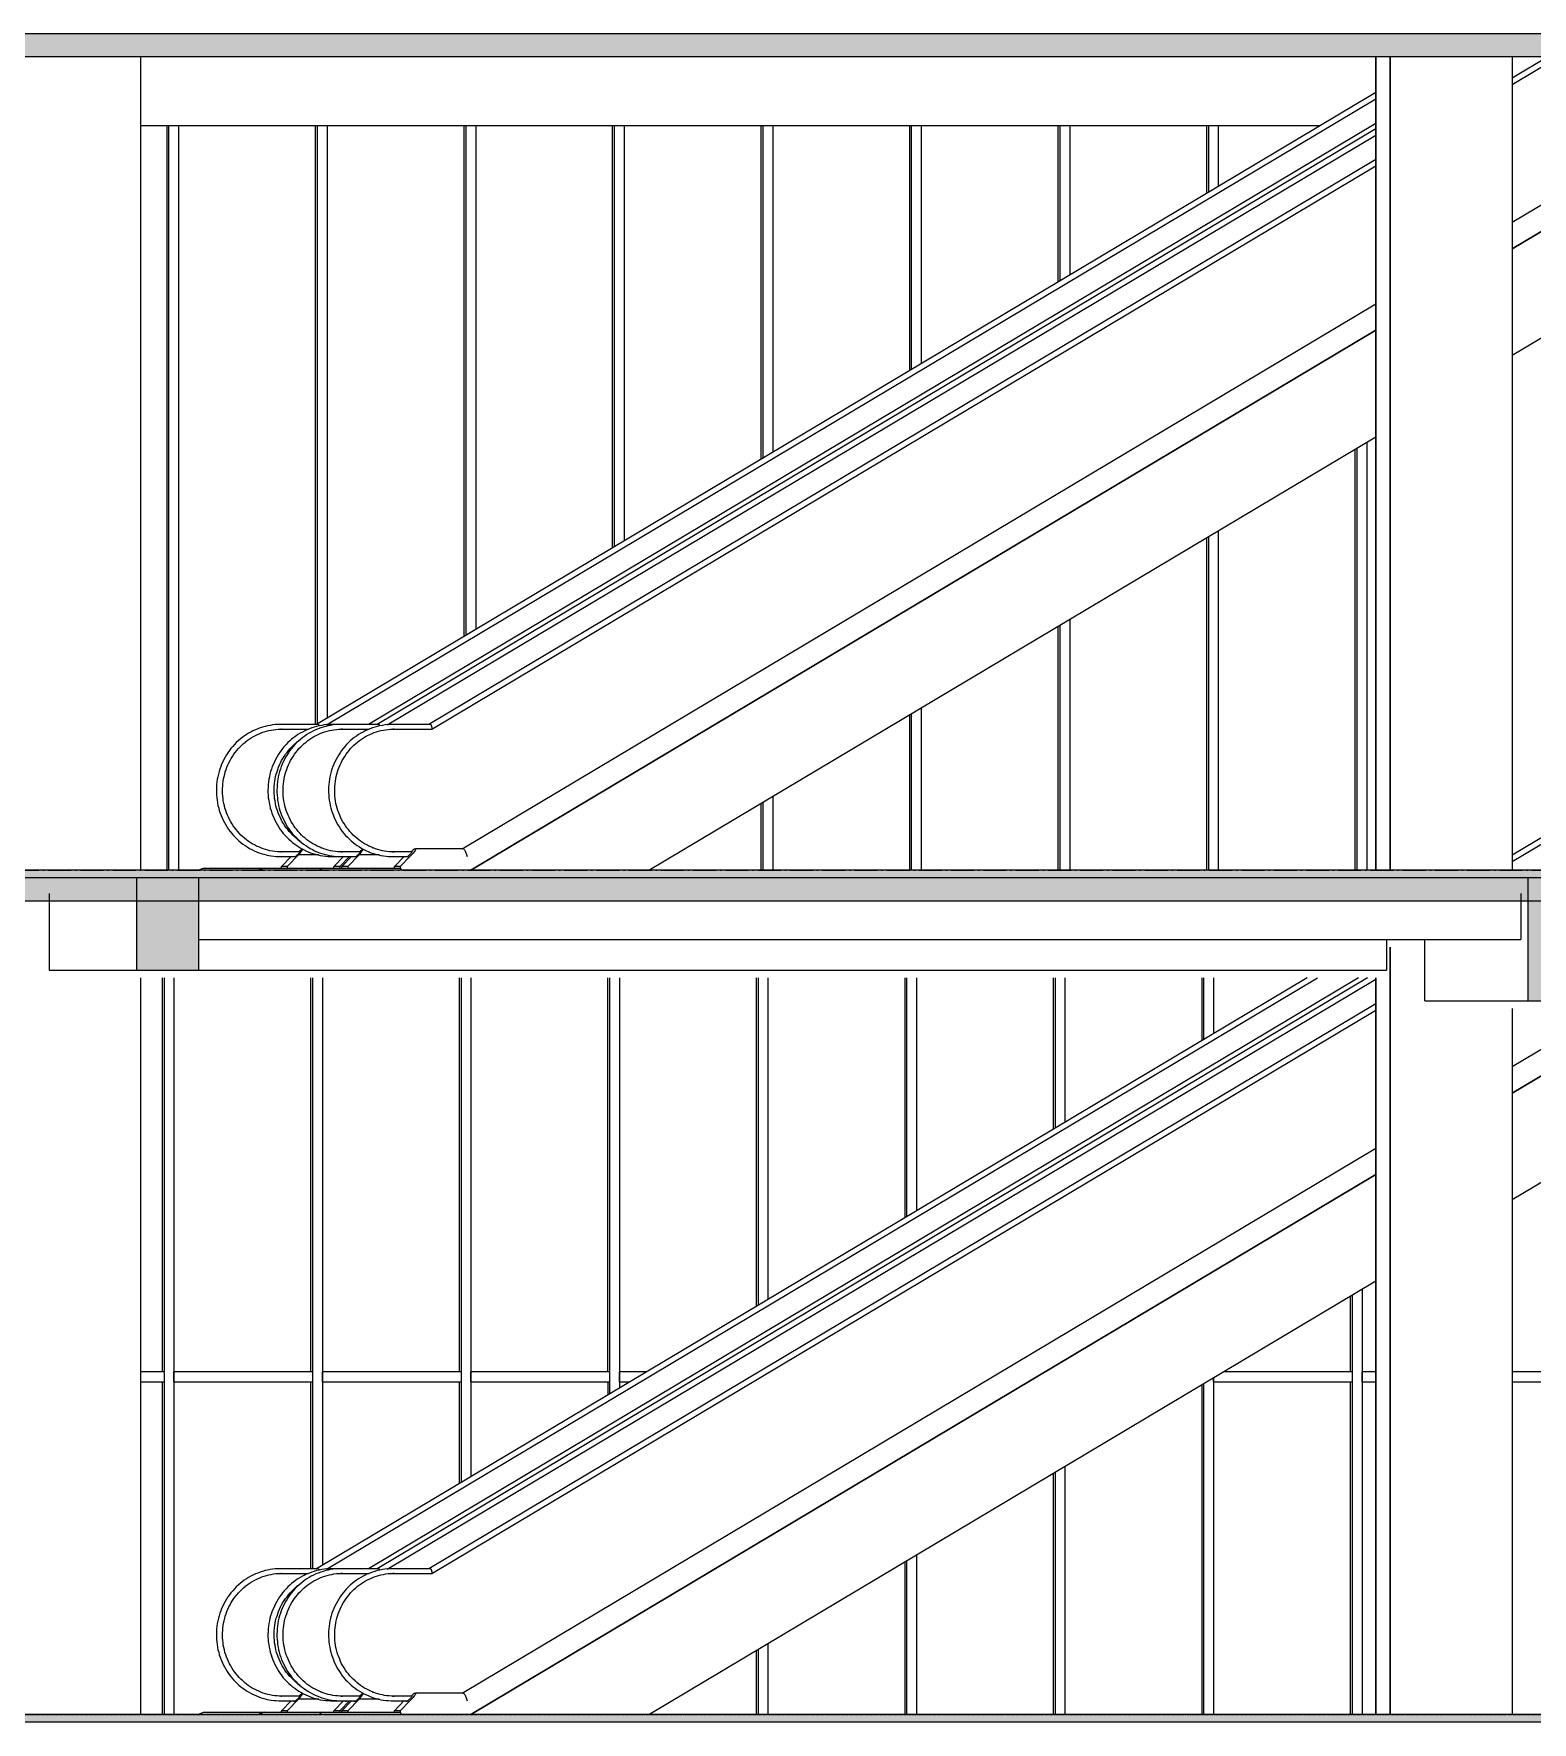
# Model space of a CAD drawing. Header units: millimetres. Extents: x -15601 to 112004, y -15912 to 94410.
# Drawn here: x 49226 to 58988, y -50 to 10950 of the extents above; entities that cross this region are included whole.
import ezdxf

# ---------------------------------------------------------------- set-up
doc = ezdxf.new("R2010")
doc.units = ezdxf.units.MM
doc.linetypes.add('Centre', pattern=[31.75, 6.35, -4.7625, 15.875, -4.7625])
doc.linetypes.add('Grid Line', pattern=[4.2, 3, -0.6, 0, -0.6])
for name, color, linetype, lineweight in [('A-GLAZ-CWMG', 55, 'Continuous', 5), ('NET CAT', 3, 'Continuous', 5), ('NET CATConcrete', 3, 'Continuous', 5), ('NET-CAT', 3, 'Continuous', 15), ('NET-THAY', 2, 'Continuous', 9), ('Q-SPCQ', 91, 'Continuous', 5), ('TRUC', 225, 'Continuous', 5)]:
    doc.layers.add(name, color=color, linetype=linetype, lineweight=lineweight)

# ---------------------------------------------------------------- blocks, each defined once
blk = doc.blocks.new('ALC1807-ASCENT PLAZA-KET CAU 2_rvt-1-B-B')
at = {"layer": 'NET CAT'}
for points in [[(50299, 4850), (50299, 5450), (49896, 5450), (49896, 4850)], [(59363, 4650), (59363, 5450), (58960, 5450), (58960, 4650), (59181, 4650)]]:
    blk.add_hatch(color=7, dxfattribs=at).paths.add_polyline_path(points, flags=0)
at = {"layer": 'NET CAT', "color": 4}
for p, q in [((49921, 10800), (49921, 5500)), ((57968, 10800), (57968, 5500)), ((58063, 10800), (58063, 5500)), ((58857, 10800), (58857, 5500)), ((49326, 5350), (49326, 4850)), ((58913, 5350), (58913, 5050)), ((50299, 5050), (58913, 5050)), ((58038, 5050), (58038, 4850)), ((58063, 5000), (58063, 0)), ((58289, 4650), (58289, 5050)), ((49326, 4850), (49896, 4850)), ((50299, 4850), (58038, 4850)), ((49921, 4800), (49921, 0)), ((57968, 4800), (57968, 0)), ((58289, 4650), (58960, 4650)), ((58857, 4600), (58857, 0))]:
    blk.add_line(p, q, dxfattribs=at)
at = {"layer": 'NET CAT', "color": 130, "lineweight": 13}
for p, q in [((50299, 5450), (49896, 5450)), ((49896, 5450), (49896, 4850)), ((50299, 5450), (50299, 4850)), ((59363, 5450), (58960, 5450)), ((58960, 5450), (58960, 4650)), ((49896, 4850), (50299, 4850)), ((58960, 4650), (59363, 4650))]:
    blk.add_line(p, q, dxfattribs=at)
blk = doc.blocks.new('Rectangular Mullion - Rectangular Mullion-V16-B-B')
at = {"layer": 'A-GLAZ-CWMG'}
for p, q in [((50075, 2233), (49921, 2233)), ((50075, 2233), (50075, 2167)), ((49921, 2167), (50075, 2167))]:
    blk.add_line(p, q, dxfattribs=at)
blk = doc.blocks.new('Rectangular Mullion - Rectangular Mullion-V17-B-B')
at = {"layer": 'A-GLAZ-CWMG'}
for p, q in [((50139, 2167), (50139, 2233)), ((51042, 2233), (50139, 2233)), ((51042, 2233), (51042, 2167)), ((50139, 2167), (51042, 2167))]:
    blk.add_line(p, q, dxfattribs=at)
blk = doc.blocks.new('Rectangular Mullion - Rectangular Mullion-V18-B-B')
at = {"layer": 'A-GLAZ-CWMG'}
for p, q in [((53042, 2167), (53042, 2233)), ((53220, 2233), (53042, 2233)), ((53042, 2167), (53108, 2167))]:
    blk.add_line(p, q, dxfattribs=at)
blk = doc.blocks.new('Rectangular Mullion - Rectangular Mullion-V19-B-B')
at = {"layer": 'A-GLAZ-CWMG'}
for p, q in [((57815, 2233), (56977, 2233)), ((57815, 2233), (57815, 2167)), ((56912, 2167), (56912, 2195)), ((56912, 2167), (57815, 2167))]:
    blk.add_line(p, q, dxfattribs=at)
blk = doc.blocks.new('Rectangular Mullion - Rectangular Mullion-V20-B-B')
at = {"layer": 'A-GLAZ-CWMG'}
for p, q in [((57879, 2167), (57879, 2233)), ((57968, 2233), (57879, 2233)), ((57879, 2167), (57968, 2167))]:
    blk.add_line(p, q, dxfattribs=at)
blk = doc.blocks.new('Rectangular Mullion - Rectangular Mullion-V21-B-B')
at = {"layer": 'A-GLAZ-CWMG'}
for p, q in [((59750, 2233), (58857, 2233)), ((59750, 2233), (59750, 2167)), ((58857, 2167), (59750, 2167))]:
    blk.add_line(p, q, dxfattribs=at)
blk = doc.blocks.new('Rectangular Mullion - Rectangular Mullion-1978183-B-B')
at = {"layer": 'A-GLAZ-CWMG'}
for p, q in [((48140, 2200), (48140, 0)), ((48204, 2200), (48204, 0)), ((48127, 2167), (48127, 0))]:
    blk.add_line(p, q, dxfattribs=at)
blk = doc.blocks.new('Rectangular Mullion - Rectangular Mullion-V22-B-B')
at = {"layer": 'A-GLAZ-CWMG'}
for p, q in [((51042, 2200), (51042, 949)), ((51107, 2200), (51107, 972)), ((51030, 2167), (51030, 949))]:
    blk.add_line(p, q, dxfattribs=at)
blk = doc.blocks.new('Rectangular Mullion - Rectangular Mullion-V23-B-B')
at = {"layer": 'A-GLAZ-CWMG'}
for p, q in [((52010, 2200), (52010, 1511)), ((52074, 2200), (52074, 1550)), ((51997, 2167), (51997, 1504))]:
    blk.add_line(p, q, dxfattribs=at)
blk = doc.blocks.new('Rectangular Mullion - Rectangular Mullion-V24-B-B')
at = {"layer": 'A-GLAZ-CWMG'}
for p, q in [((52977, 2200), (52977, 2089)), ((53042, 2200), (53042, 2127)), ((52965, 2167), (52965, 2081))]:
    blk.add_line(p, q, dxfattribs=at)
blk = doc.blocks.new('Rectangular Mullion - Rectangular Mullion-V25-B-B')
at = {"layer": 'A-GLAZ-CWMG'}
for p, q in [((54009, 462), (54009, 0)), ((53932, 416), (53932, 0)), ((53945, 424), (53945, 0))]:
    blk.add_line(p, q, dxfattribs=at)
blk = doc.blocks.new('Rectangular Mullion - Rectangular Mullion-V26-B-B')
at = {"layer": 'A-GLAZ-CWMG'}
for p, q in [((54900, 994), (54900, 0)), ((54912, 1001), (54912, 0)), ((54977, 1040), (54977, 0))]:
    blk.add_line(p, q, dxfattribs=at)
blk = doc.blocks.new('Rectangular Mullion - Rectangular Mullion-V27-B-B')
at = {"layer": 'A-GLAZ-CWMG'}
for p, q in [((55867, 1571), (55867, 0)), ((55880, 1579), (55880, 0)), ((55944, 1617), (55944, 0))]:
    blk.add_line(p, q, dxfattribs=at)
blk = doc.blocks.new('Rectangular Mullion - Rectangular Mullion-V28-B-B')
at = {"layer": 'A-GLAZ-CWMG'}
for p, q in [((56835, 2149), (56835, 0)), ((56847, 2156), (56847, 0)), ((56912, 2195), (56912, 0))]:
    blk.add_line(p, q, dxfattribs=at)
blk = doc.blocks.new('Rectangular Mullion - Rectangular Mullion-1978240-B-B')
at = {"layer": 'A-GLAZ-CWMG'}
for p, q in [((48127, 4800), (48127, 2233)), ((48140, 4800), (48140, 2200)), ((48204, 4800), (48204, 2200))]:
    blk.add_line(p, q, dxfattribs=at)
blk = doc.blocks.new('Rectangular Mullion - Rectangular Mullion-V29-B-B')
at = {"layer": 'A-GLAZ-CWMG'}
for p, q in [((53932, 4800), (53932, 2658)), ((53945, 4800), (53945, 2666)), ((54009, 4800), (54009, 2704))]:
    blk.add_line(p, q, dxfattribs=at)
blk = doc.blocks.new('Rectangular Mullion - Rectangular Mullion-V30-B-B')
at = {"layer": 'A-GLAZ-CWMG'}
for p, q in [((54900, 4800), (54900, 3236)), ((54912, 4800), (54912, 3243)), ((54977, 4800), (54977, 3282))]:
    blk.add_line(p, q, dxfattribs=at)
blk = doc.blocks.new('Rectangular Mullion - Rectangular Mullion-V31-B-B')
at = {"layer": 'A-GLAZ-CWMG'}
for p, q in [((55867, 4800), (55867, 3813)), ((55880, 4800), (55880, 3821)), ((55944, 4800), (55944, 3859))]:
    blk.add_line(p, q, dxfattribs=at)
blk = doc.blocks.new('Rectangular Mullion - Rectangular Mullion-V32-B-B')
at = {"layer": 'A-GLAZ-CWMG'}
for p, q in [((56835, 4800), (56835, 4390)), ((56847, 4800), (56847, 4398)), ((56912, 4800), (56912, 4437))]:
    blk.add_line(p, q, dxfattribs=at)
blk = doc.blocks.new('Rectangular Mullion - Rectangular Mullion-V33-B-B')
at = {"layer": 'A-GLAZ-CWMG'}
for p, q in [((57879, 2772), (57879, 2200)), ((57802, 2726), (57802, 2233)), ((57815, 2733), (57815, 2200))]:
    blk.add_line(p, q, dxfattribs=at)
blk = doc.blocks.new('Rectangular Mullion - Rectangular Mullion-V100-B-B')
at = {"layer": 'A-GLAZ-CWMG'}
for p, q in [((48158, 10350), (48158, 5500)), ((48170, 10350), (48170, 5500)), ((48235, 10350), (48235, 5500))]:
    blk.add_line(p, q, dxfattribs=at)
blk = doc.blocks.new('Rectangular Mullion - Rectangular Mullion-V101-B-B')
at = {"layer": 'A-GLAZ-CWMG'}
for p, q in [((51060, 10350), (51060, 6450)), ((51073, 10350), (51073, 6452)), ((51137, 10350), (51137, 6490))]:
    blk.add_line(p, q, dxfattribs=at)
blk = doc.blocks.new('Rectangular Mullion - Rectangular Mullion-V102-B-B')
at = {"layer": 'A-GLAZ-CWMG'}
for p, q in [((52028, 10350), (52028, 7022)), ((52040, 10350), (52040, 7029)), ((52105, 10350), (52105, 7068))]:
    blk.add_line(p, q, dxfattribs=at)
blk = doc.blocks.new('Rectangular Mullion - Rectangular Mullion-V103-B-B')
at = {"layer": 'A-GLAZ-CWMG'}
for p, q in [((52995, 10350), (52995, 7599)), ((53008, 10350), (53008, 7607)), ((53072, 10350), (53072, 7645))]:
    blk.add_line(p, q, dxfattribs=at)
blk = doc.blocks.new('Rectangular Mullion - Rectangular Mullion-V104-B-B')
at = {"layer": 'A-GLAZ-CWMG'}
for p, q in [((53963, 10350), (53963, 8177)), ((53975, 10350), (53975, 8184)), ((54040, 10350), (54040, 8223)), ((53975, 5942), (53975, 5500)), ((54040, 5981), (54040, 5500)), ((53963, 5935), (53963, 5500))]:
    blk.add_line(p, q, dxfattribs=at)
blk = doc.blocks.new('Rectangular Mullion - Rectangular Mullion-V105-B-B')
at = {"layer": 'A-GLAZ-CWMG'}
for p, q in [((54930, 10350), (54930, 8754)), ((54943, 10350), (54943, 8762)), ((55007, 10350), (55007, 8800)), ((54930, 6512), (54930, 5500)), ((54943, 6520), (54943, 5500)), ((55007, 6558), (55007, 5500))]:
    blk.add_line(p, q, dxfattribs=at)
blk = doc.blocks.new('Rectangular Mullion - Rectangular Mullion-V106-B-B')
at = {"layer": 'A-GLAZ-CWMG'}
for p, q in [((55898, 10350), (55898, 9331)), ((55910, 10350), (55910, 9339)), ((55975, 10350), (55975, 9377)), ((55898, 7089), (55898, 5500)), ((55910, 7097), (55910, 5500)), ((55975, 7135), (55975, 5500))]:
    blk.add_line(p, q, dxfattribs=at)
blk = doc.blocks.new('Rectangular Mullion - Rectangular Mullion-V107-B-B')
at = {"layer": 'A-GLAZ-CWMG'}
for p, q in [((56865, 10350), (56865, 9909)), ((56878, 10350), (56878, 9916)), ((56942, 10350), (56942, 9955)), ((56942, 7713), (56942, 5500)), ((56865, 7667), (56865, 5500)), ((56878, 7674), (56878, 5500))]:
    blk.add_line(p, q, dxfattribs=at)
blk = doc.blocks.new('Rectangular Mullion - Rectangular Mullion-V108-B-B')
at = {"layer": 'A-GLAZ-CWMG'}
for p, q in [((57846, 8252), (57846, 5500)), ((57910, 8290), (57910, 5500)), ((57833, 8244), (57833, 5500))]:
    blk.add_line(p, q, dxfattribs=at)
blk = doc.blocks.new('Thang may cuon - 1200mm x 6500-1961957-B-B')
at = {"layer": 'Q-SPCQ'}
for p, q in [((60285, 6450), (58857, 5598)), ((58857, 5557), (60304, 6420)), ((57521, 4800), (51069, 950)), ((51134, 947), (57589, 4800)), ((57857, 4800), (51406, 950)), ((50842, 950), (50832, 950)), ((50839, 920), (50835, 920)), ((51080, 950), (50842, 950)), ((50842, 920), (51017, 920)), ((51179, 950), (51169, 950)), ((51227, 950), (51179, 950)), ((50835, 120), (50839, 120)), ((50965, 120), (50842, 120)), ((50978, 139), (50950, 100)), ((50956, 122), (50974, 140)), ((50960, 122), (50956, 122)), ((50295, 0), (50332, 15)), ((50332, 15), (50711, 15)), ((50332, 15), (50711, 15)), ((50690, 0), (50711, 15)), ((50711, 15), (50727, 15)), ((50711, 15), (50727, 15)), ((50832, 90), (50842, 90)), ((50840, 25), (50903, 90)), ((50840, 15), (50840, 25)), ((50878, 25), (50840, 25)), ((50842, 90), (50934, 90)), ((50950, 100), (50878, 25)), ((50878, 25), (50878, 15)), ((50918, 88), (50928, 88)), ((51084, 100), (50950, 100)), ((51169, 90), (51179, 90)), ((51179, 90), (51227, 90)), ((51181, 25), (51244, 90)), ((51181, 15), (51181, 25)), ((51219, 25), (51181, 25)), ((51282, 90), (51219, 25)), ((51219, 25), (51219, 15)), ((51254, 88), (51264, 88))]:
    blk.add_line(p, q, dxfattribs=at)
at = {"layer": 'Q-SPCQ', "flags": 128}
for points in [[(50832, 950), (50815, 950), (50799, 949), (50782, 947), (50766, 944), (50749, 941), (50733, 938), (50717, 933), (50701, 928), (50685, 922), (50670, 916), (50654, 909), (50640, 901), (50625, 893), (50611, 884), (50597, 875), (50583, 865), (50570, 854), (50557, 843), (50545, 832), (50533, 819), (50522, 807), (50511, 794), (50501, 780), (50491, 766), (50481, 752), (50473, 737), (50465, 722), (50457, 707), (50450, 692), (50444, 676), (50438, 660), (50433, 643), (50429, 627), (50425, 610), (50422, 593), (50419, 576), (50417, 559), (50416, 542), (50416, 525), (50416, 507), (50417, 490), (50418, 473), (50420, 456), (50423, 439), (50426, 422), (50431, 406), (50435, 389), (50441, 373), (50447, 357), (50453, 341), (50460, 326), (50468, 311), (50477, 296), (50486, 281), (50495, 267), (50505, 253), (50516, 240), (50527, 227), (50538, 215), (50551, 203), (50563, 192), (50576, 181), (50589, 171), (50603, 161), (50617, 152), (50632, 143), (50646, 135), (50661, 128), (50677, 121), (50692, 115), (50708, 109), (50724, 105), (50740, 101), (50757, 97), (50773, 94), (50790, 92), (50806, 91), (50823, 90), (50832, 90)], [(50842, 120), (50827, 120), (50811, 121), (50796, 123), (50781, 125), (50765, 128), (50750, 131), (50735, 136), (50721, 140), (50706, 146), (50692, 152), (50678, 158), (50664, 165), (50650, 173), (50637, 181), (50624, 190), (50612, 199), (50599, 209), (50588, 219), (50576, 230), (50565, 241), (50555, 253), (50544, 265), (50535, 277), (50526, 290), (50517, 304), (50509, 317), (50501, 331), (50494, 346), (50488, 360), (50482, 375), (50477, 390), (50472, 405), (50468, 421), (50464, 436), (50461, 452), (50459, 468), (50457, 484), (50456, 500), (50456, 516), (50456, 532), (50457, 548), (50458, 564), (50460, 580), (50463, 595), (50466, 611), (50470, 627), (50474, 642), (50479, 657), (50485, 672), (50491, 687), (50498, 701), (50505, 715), (50513, 729), (50521, 742), (50530, 756), (50539, 768), (50549, 781), (50559, 793), (50570, 804), (50581, 815), (50593, 826), (50605, 836), (50617, 845), (50630, 854), (50643, 863), (50657, 871), (50670, 878), (50684, 885), (50698, 891), (50713, 897), (50728, 902), (50742, 906), (50757, 910), (50772, 913), (50788, 916), (50803, 918), (50818, 919), (50834, 920), (50842, 920)], [(51169, 950), (51152, 950), (51135, 949), (51119, 947), (51102, 944), (51086, 941), (51069, 938), (51053, 933), (51037, 928), (51022, 922), (51006, 916), (50991, 909), (50976, 901), (50961, 893), (50947, 884), (50933, 875), (50920, 865), (50906, 854), (50894, 843), (50881, 832), (50870, 819), (50858, 807), (50847, 794), (50837, 780), (50827, 766), (50818, 752), (50809, 737), (50801, 722), (50794, 707), (50787, 692), (50780, 676), (50775, 660), (50769, 643), (50765, 627), (50761, 610), (50758, 593), (50756, 576), (50754, 559), (50753, 542), (50752, 525), (50752, 507), (50753, 490), (50754, 473), (50757, 456), (50759, 439), (50763, 422), (50767, 406), (50772, 389), (50777, 373), (50783, 357), (50790, 341), (50797, 326), (50805, 311), (50813, 296), (50822, 281), (50832, 267), (50842, 253), (50852, 240), (50863, 227), (50875, 215), (50887, 203), (50900, 192), (50912, 181), (50926, 171), (50940, 161), (50954, 152), (50968, 143), (50983, 135), (50998, 128), (51013, 121), (51029, 115), (51045, 109), (51061, 105), (51077, 101), (51093, 97), (51110, 94), (51126, 92), (51143, 91), (51160, 90), (51169, 90)], [(50961, 190), (50948, 199), (50936, 209), (50924, 219), (50913, 230), (50902, 241), (50891, 253), (50881, 265), (50871, 277), (50862, 290), (50854, 304), (50845, 317), (50838, 331), (50831, 346), (50824, 360), (50818, 375), (50813, 390), (50808, 405), (50804, 421), (50801, 436), (50798, 452), (50795, 468), (50794, 484), (50793, 500), (50792, 516), (50792, 532), (50793, 548), (50794, 564), (50796, 580), (50799, 595), (50802, 611), (50806, 627), (50811, 642), (50816, 657), (50821, 672), (50827, 687), (50834, 701), (50841, 715), (50849, 729), (50857, 742), (50866, 756), (50876, 768), (50885, 781), (50896, 793), (50907, 804), (50918, 815), (50929, 826), (50941, 836), (50954, 845), (50960, 850)], [(50933, 92), (50936, 94), (50939, 97), (50943, 100), (50946, 103), (50950, 107), (50953, 110), (50955, 113), (50958, 116), (50959, 118), (50960, 120), (50960, 121), (50960, 122)], [(50917, 90), (50917, 89), (50918, 88)], [(50928, 88), (50929, 89), (50931, 90)], [(51254, 90), (51254, 89), (51254, 88)], [(51264, 88), (51265, 89), (51267, 90)]]:
    blk.add_lwpolyline(points, dxfattribs=at)
at = {"layer": 'Q-SPCQ'}
for centre, end_param in [((50839, 520), 0.657575), ((51175, 520), 0.653727)]:
    blk.add_ellipse(centre, major_axis=(0, 400), ratio=0.967472, start_param=0.644257, end_param=end_param, dxfattribs=at)
blk.add_open_spline([(51080, 950), (51080, 950), (51082, 949), (51083, 946), (51084, 944), (51085, 943)], degree=3, knots=[0, 0, 0, 0, 0.1666667, 0.25, 0.3333333, 0.3333333, 0.3333333, 0.3333333], dxfattribs=at)
blk = doc.blocks.new('Thang may cuon - 1200mm x 6500-1962285-B-B')
at = {"layer": 'Q-SPCQ'}
for p, q in [((57915, 4800), (51464, 950)), ((51529, 948), (57968, 4790)), ((60117, 4800), (58857, 4048)), ((58857, 3356), (61278, 4800)), ((58857, 4048), (60117, 4800)), ((58857, 4222), (59826, 4800)), ((57968, 4631), (51800, 950)), ((51819, 920), (57968, 4590)), ((52017, 140), (57968, 3691)), ((57968, 3518), (52073, 0)), ((52073, 0), (57968, 3518)), ((53234, 0), (57968, 2825)), ((51237, 950), (51227, 950)), ((51234, 920), (51230, 920)), ((51237, 920), (51234, 920)), ((51474, 950), (51237, 950)), ((51237, 920), (51411, 920)), ((51573, 950), (51563, 950)), ((51570, 920), (51566, 920)), ((51573, 920), (51570, 920)), ((51811, 950), (51573, 950)), ((51573, 920), (51819, 920)), ((51230, 120), (51234, 120)), ((51234, 120), (51237, 120)), ((51359, 120), (51237, 120)), ((51372, 139), (51345, 100)), ((51351, 121), (51369, 140)), ((51354, 121), (51351, 121)), ((51566, 120), (51570, 120)), ((51570, 120), (51573, 120)), ((51694, 120), (51573, 120)), ((51688, 121), (51705, 140)), ((51691, 121), (51688, 121)), ((51705, 140), (51713, 140)), ((52025, 140), (51713, 140)), ((50727, 15), (50690, 0)), ((50727, 15), (51106, 15)), ((50727, 15), (51106, 15)), ((51106, 15), (51085, 0)), ((51106, 15), (51614, 15)), ((51106, 15), (51614, 15)), ((51227, 90), (51237, 90)), ((51234, 25), (51297, 90)), ((51234, 15), (51234, 25)), ((51272, 25), (51234, 25)), ((51237, 90), (51329, 90)), ((51345, 100), (51272, 25)), ((51272, 25), (51272, 15)), ((51312, 88), (51322, 88)), ((51477, 100), (51345, 100)), ((51563, 90), (51573, 90)), ((51573, 90), (51665, 90)), ((51576, 25), (51640, 91)), ((51576, 15), (51576, 25)), ((51614, 25), (51576, 25)), ((51677, 90), (51614, 25)), ((51614, 25), (51614, 15)), ((51614, 15), (51622, 0)), ((51649, 88), (51659, 88))]:
    blk.add_line(p, q, dxfattribs=at)
at = {"layer": 'Q-SPCQ', "flags": 128}
for points in [[(51227, 950), (51210, 950), (51193, 949), (51177, 947), (51160, 944), (51144, 941), (51128, 938), (51111, 933), (51096, 928), (51080, 922), (51064, 916), (51049, 909), (51034, 901), (51020, 893), (51005, 884), (50991, 875), (50978, 865), (50965, 854), (50952, 843), (50940, 832), (50928, 819), (50916, 807), (50906, 794), (50895, 780), (50885, 766), (50876, 752), (50867, 737), (50859, 722), (50852, 707), (50845, 692), (50838, 676), (50833, 660), (50828, 643), (50823, 627), (50819, 610), (50816, 593), (50814, 576), (50812, 559), (50811, 542), (50810, 525), (50810, 507), (50811, 490), (50813, 473), (50815, 456), (50818, 439), (50821, 422), (50825, 406), (50830, 389), (50835, 373), (50841, 357), (50848, 341), (50855, 326), (50863, 311), (50871, 296), (50880, 281), (50890, 267), (50900, 253), (50910, 240), (50922, 227), (50933, 215), (50945, 203), (50958, 192), (50971, 181), (50984, 171), (50998, 161), (51012, 152), (51026, 143), (51041, 135), (51056, 128), (51071, 121), (51087, 115), (51103, 109), (51119, 105), (51135, 101), (51151, 97), (51168, 94), (51184, 92), (51201, 91), (51218, 90), (51227, 90)], [(51237, 120), (51221, 120), (51206, 121), (51191, 123), (51175, 125), (51160, 128), (51145, 131), (51130, 136), (51115, 140), (51101, 146), (51086, 152), (51072, 158), (51059, 165), (51045, 173), (51032, 181), (51019, 190), (51006, 199), (50994, 209), (50982, 219), (50971, 230), (50960, 241), (50949, 253), (50939, 265), (50929, 277), (50920, 290), (50912, 304), (50904, 317), (50896, 331), (50889, 346), (50883, 360), (50877, 375), (50871, 390), (50867, 405), (50862, 421), (50859, 436), (50856, 452), (50854, 468), (50852, 484), (50851, 500), (50850, 516), (50850, 532), (50851, 548), (50853, 564), (50855, 580), (50857, 595), (50860, 611), (50864, 627), (50869, 642), (50874, 657), (50879, 672), (50885, 687), (50892, 701), (50899, 715), (50907, 729), (50916, 742), (50924, 756), (50934, 768), (50944, 781), (50954, 793), (50965, 804), (50976, 815), (50988, 826), (51000, 836), (51012, 845), (51025, 854), (51038, 863), (51051, 871), (51065, 878), (51079, 885), (51093, 891), (51107, 897), (51122, 902), (51137, 906), (51152, 910), (51167, 913), (51182, 916), (51198, 918), (51213, 919), (51228, 920), (51237, 920)], [(51563, 950), (51546, 950), (51530, 949), (51513, 947), (51497, 944), (51480, 941), (51464, 938), (51448, 933), (51432, 928), (51416, 922), (51401, 916), (51386, 909), (51371, 901), (51356, 893), (51342, 884), (51328, 875), (51314, 865), (51301, 854), (51288, 843), (51276, 832), (51264, 819), (51253, 807), (51242, 794), (51232, 780), (51222, 766), (51213, 752), (51204, 737), (51196, 722), (51188, 707), (51181, 692), (51175, 676), (51169, 660), (51164, 643), (51160, 627), (51156, 610), (51153, 593), (51150, 576), (51148, 559), (51147, 542), (51147, 525), (51147, 507), (51148, 490), (51149, 473), (51151, 456), (51154, 439), (51158, 422), (51162, 406), (51166, 389), (51172, 373), (51178, 357), (51184, 341), (51192, 326), (51199, 311), (51208, 296), (51217, 281), (51226, 267), (51236, 253), (51247, 240), (51258, 227), (51270, 215), (51282, 203), (51294, 192), (51307, 181), (51320, 171), (51334, 161), (51348, 152), (51363, 143), (51377, 135), (51393, 128), (51408, 121), (51423, 115), (51439, 109), (51455, 105), (51472, 101), (51488, 97), (51504, 94), (51521, 92), (51537, 91), (51554, 90), (51563, 90)], [(51573, 120), (51558, 120), (51542, 121), (51527, 123), (51512, 125), (51497, 128), (51482, 131), (51467, 136), (51452, 140), (51437, 146), (51423, 152), (51409, 158), (51395, 165), (51381, 173), (51368, 181), (51355, 190), (51343, 199), (51330, 209), (51319, 219), (51307, 230), (51296, 241), (51286, 253), (51276, 265), (51266, 277), (51257, 290), (51248, 304), (51240, 317), (51232, 331), (51225, 346), (51219, 360), (51213, 375), (51208, 390), (51203, 405), (51199, 421), (51195, 436), (51192, 452), (51190, 468), (51188, 484), (51187, 500), (51187, 516), (51187, 532), (51188, 548), (51189, 564), (51191, 580), (51194, 595), (51197, 611), (51201, 627), (51205, 642), (51210, 657), (51216, 672), (51222, 687), (51229, 701), (51236, 715), (51244, 729), (51252, 742), (51261, 756), (51270, 768), (51280, 781), (51290, 793), (51301, 804), (51312, 815), (51324, 826), (51336, 836), (51348, 845), (51361, 854), (51374, 863), (51388, 871), (51401, 878), (51415, 885), (51430, 891), (51444, 897), (51459, 902), (51473, 906), (51488, 910), (51504, 913), (51519, 916), (51534, 918), (51550, 919), (51565, 920), (51573, 920)], [(51328, 92), (51331, 94), (51334, 97), (51337, 100), (51341, 103), (51344, 107), (51347, 110), (51350, 113), (51352, 116), (51354, 118), (51355, 120), (51355, 121), (51354, 121)], [(51664, 92), (51667, 94), (51670, 97), (51674, 100), (51677, 103), (51681, 107), (51684, 110)], [(51713, 140), (51714, 139), (51713, 135), (51710, 129), (51704, 121), (51697, 112), (51687, 101), (51677, 90)], [(51684, 111), (51686, 113), (51689, 116), (51690, 118), (51691, 120), (51691, 121), (51691, 121)], [(51312, 90), (51312, 89), (51312, 88)], [(51322, 88), (51324, 89), (51326, 90)], [(51648, 90), (51648, 89), (51649, 88)], [(51659, 88), (51660, 89), (51662, 90)]]:
    blk.add_lwpolyline(points, dxfattribs=at)
at = {"layer": 'Q-SPCQ'}
for centre, start_param, end_param in [((51234, 520), 0, 0.01284), ((51570, 520), 0, 0.01284), ((51234, 520), 2.777749, 2.784453), ((51234, 520), 3.126707, 3.141593), ((51570, 520), 2.777749, 2.784453), ((51570, 520), 3.126707, 3.141593)]:
    blk.add_ellipse(centre, major_axis=(0, 400), ratio=0.967472, start_param=start_param, end_param=end_param, dxfattribs=at)
for points, knots in [([(51474, 950), (51475, 950), (51476, 949), (51478, 946), (51479, 944), (51480, 943)], [0, 0, 0, 0, 0.1666667, 0.25, 0.3333333, 0.3333333, 0.3333333, 0.3333333]), ([(51811, 950), (51811, 950), (51813, 949), (51815, 946), (51816, 943), (51817, 939), (51818, 935), (51819, 931), (51820, 927), (51820, 924), (51820, 922), (51819, 920), (51819, 920), (51819, 920)], [0, 0, 0, 0, 0.166667, 0.25, 0.333333, 0.416667, 0.5, 0.583333, 0.666667, 0.75, 0.833333, 0.916667, 1, 1, 1, 1]), ([(52025, 140), (52027, 140), (52031, 136), (52037, 126), (52042, 115), (52046, 103), (52049, 94), (52050, 90)], [0, 0, 0, 0, 0.333333, 0.5, 0.666667, 0.833333, 1, 1, 1, 1])]:
    blk.add_open_spline(points, degree=3, knots=knots, dxfattribs=at)
blk = doc.blocks.new('Thang may cuon - 1200mm x 6500-V192-B-B')
at = {"layer": 'Q-SPCQ'}
for p, q in [((57968, 10567), (51069, 6450)), ((51134, 6447), (57968, 10526)), ((57968, 10366), (51406, 6450)), ((50842, 6450), (50832, 6450)), ((50839, 6420), (50835, 6420)), ((51080, 6450), (50842, 6450)), ((50842, 6420), (51017, 6420)), ((51179, 6450), (51169, 6450)), ((51227, 6450), (51179, 6450)), ((50835, 5620), (50839, 5620)), ((50965, 5620), (50842, 5620)), ((50978, 5639), (50950, 5600)), ((50956, 5622), (50974, 5640)), ((50960, 5622), (50956, 5622)), ((50295, 5500), (50332, 5515)), ((50332, 5515), (50711, 5515)), ((50332, 5515), (50711, 5515)), ((50690, 5500), (50711, 5515)), ((50711, 5515), (50727, 5515)), ((50711, 5515), (50727, 5515)), ((50832, 5590), (50842, 5590)), ((50840, 5525), (50903, 5590)), ((50840, 5515), (50840, 5525)), ((50878, 5525), (50840, 5525)), ((50842, 5590), (50934, 5590)), ((50950, 5600), (50878, 5525)), ((50878, 5525), (50878, 5515)), ((50918, 5589), (50928, 5589)), ((51084, 5600), (50950, 5600)), ((51169, 5590), (51179, 5590)), ((51179, 5590), (51227, 5590)), ((51181, 5525), (51244, 5590)), ((51181, 5515), (51181, 5525)), ((51219, 5525), (51181, 5525)), ((51282, 5590), (51219, 5525)), ((51219, 5525), (51219, 5515)), ((51254, 5589), (51264, 5589))]:
    blk.add_line(p, q, dxfattribs=at)
at = {"layer": 'Q-SPCQ', "flags": 128}
for points in [[(50832, 6450), (50815, 6450), (50799, 6449), (50782, 6447), (50766, 6444), (50749, 6441), (50733, 6438), (50717, 6433), (50701, 6428), (50685, 6422), (50670, 6416), (50654, 6409), (50640, 6401), (50625, 6393), (50611, 6384), (50597, 6375), (50583, 6365), (50570, 6354), (50557, 6343), (50545, 6332), (50533, 6319), (50522, 6307), (50511, 6294), (50501, 6280), (50491, 6266), (50481, 6252), (50473, 6237), (50465, 6222), (50457, 6207), (50450, 6192), (50444, 6176), (50438, 6160), (50433, 6143), (50429, 6127), (50425, 6110), (50422, 6093), (50419, 6076), (50417, 6059), (50416, 6042), (50416, 6025), (50416, 6007), (50417, 5990), (50418, 5973), (50420, 5956), (50423, 5939), (50426, 5922), (50431, 5906), (50435, 5889), (50441, 5873), (50447, 5857), (50453, 5841), (50460, 5826), (50468, 5811), (50477, 5796), (50486, 5781), (50495, 5767), (50505, 5753), (50516, 5740), (50527, 5727), (50538, 5715), (50551, 5703), (50563, 5692), (50576, 5681), (50589, 5671), (50603, 5661), (50617, 5652), (50632, 5643), (50646, 5635), (50661, 5628), (50677, 5621), (50692, 5615), (50708, 5609), (50724, 5605), (50740, 5601), (50757, 5597), (50773, 5594), (50790, 5592), (50806, 5591), (50823, 5590), (50832, 5590)], [(50842, 5620), (50827, 5620), (50811, 5621), (50796, 5623), (50781, 5625), (50765, 5628), (50750, 5631), (50735, 5636), (50721, 5640), (50706, 5646), (50692, 5652), (50678, 5658), (50664, 5665), (50650, 5673), (50637, 5681), (50624, 5690), (50612, 5699), (50599, 5709), (50588, 5719), (50576, 5730), (50565, 5741), (50555, 5753), (50544, 5765), (50535, 5777), (50526, 5790), (50517, 5804), (50509, 5817), (50501, 5831), (50494, 5846), (50488, 5860), (50482, 5875), (50477, 5890), (50472, 5905), (50468, 5921), (50464, 5936), (50461, 5952), (50459, 5968), (50457, 5984), (50456, 6000), (50456, 6016), (50456, 6032), (50457, 6048), (50458, 6064), (50460, 6080), (50463, 6095), (50466, 6111), (50470, 6127), (50474, 6142), (50479, 6157), (50485, 6172), (50491, 6187), (50498, 6201), (50505, 6215), (50513, 6229), (50521, 6242), (50530, 6256), (50539, 6268), (50549, 6281), (50559, 6293), (50570, 6304), (50581, 6315), (50593, 6326), (50605, 6336), (50617, 6345), (50630, 6354), (50643, 6363), (50657, 6371), (50670, 6378), (50684, 6385), (50698, 6391), (50713, 6397), (50728, 6402), (50742, 6406), (50757, 6410), (50772, 6413), (50788, 6416), (50803, 6418), (50818, 6419), (50834, 6420), (50842, 6420)], [(51169, 6450), (51152, 6450), (51135, 6449), (51119, 6447), (51102, 6444), (51086, 6441), (51069, 6438), (51053, 6433), (51037, 6428), (51022, 6422), (51006, 6416), (50991, 6409), (50976, 6401), (50961, 6393), (50947, 6384), (50933, 6375), (50920, 6365), (50906, 6354), (50894, 6343), (50881, 6332), (50870, 6319), (50858, 6307), (50847, 6294), (50837, 6280), (50827, 6266), (50818, 6252), (50809, 6237), (50801, 6222), (50794, 6207), (50787, 6192), (50780, 6176), (50775, 6160), (50769, 6143), (50765, 6127), (50761, 6110), (50758, 6093), (50756, 6076), (50754, 6059), (50753, 6042), (50752, 6025), (50752, 6007), (50753, 5990), (50754, 5973), (50757, 5956), (50759, 5939), (50763, 5922), (50767, 5906), (50772, 5889), (50777, 5873), (50783, 5857), (50790, 5841), (50797, 5826), (50805, 5811), (50813, 5796), (50822, 5781), (50832, 5767), (50842, 5753), (50852, 5740), (50863, 5727), (50875, 5715), (50887, 5703), (50900, 5692), (50912, 5681), (50926, 5671), (50940, 5661), (50954, 5652), (50968, 5643), (50983, 5635), (50998, 5628), (51013, 5621), (51029, 5615), (51045, 5609), (51061, 5605), (51077, 5601), (51093, 5597), (51110, 5594), (51126, 5592), (51143, 5591), (51160, 5590), (51169, 5590)], [(50961, 5690), (50948, 5699), (50936, 5709), (50924, 5719), (50913, 5730), (50902, 5741), (50891, 5753), (50881, 5765), (50871, 5777), (50862, 5790), (50854, 5804), (50845, 5817), (50838, 5831), (50831, 5846), (50824, 5860), (50818, 5875), (50813, 5890), (50808, 5905), (50804, 5921), (50801, 5936), (50798, 5952), (50795, 5968), (50794, 5984), (50793, 6000), (50792, 6016), (50792, 6032), (50793, 6048), (50794, 6064), (50796, 6080), (50799, 6095), (50802, 6111), (50806, 6127), (50811, 6142), (50816, 6157), (50821, 6172), (50827, 6187), (50834, 6201), (50841, 6215), (50849, 6229), (50857, 6242), (50866, 6256), (50876, 6268), (50885, 6281), (50896, 6293), (50907, 6304), (50918, 6315), (50929, 6326), (50941, 6336), (50954, 6345), (50960, 6350)], [(50933, 5592), (50936, 5594), (50939, 5597), (50943, 5600), (50946, 5603), (50950, 5607), (50953, 5610), (50955, 5613), (50958, 5616), (50959, 5618), (50960, 5620), (50960, 5621), (50960, 5622)], [(50917, 5590), (50917, 5589), (50918, 5589)], [(50928, 5589), (50929, 5589), (50931, 5590)], [(51254, 5590), (51254, 5589), (51254, 5589)], [(51264, 5589), (51265, 5589), (51267, 5590)]]:
    blk.add_lwpolyline(points, dxfattribs=at)
at = {"layer": 'Q-SPCQ'}
for centre, end_param in [((50839, 6020), 0.657575), ((51175, 6020), 0.653727)]:
    blk.add_ellipse(centre, major_axis=(0, 400), ratio=0.967472, start_param=0.644257, end_param=end_param, dxfattribs=at)
blk.add_open_spline([(51080, 6450), (51080, 6450), (51082, 6449), (51083, 6446), (51085, 6443), (51085, 6442), (51085, 6441)], degree=3, knots=[0, 0, 0, 0, 0.1666667, 0.25, 0.3333333, 0.3623213, 0.3623213, 0.3623213, 0.3623213], dxfattribs=at)
blk = doc.blocks.new('Thang may cuon - 1200mm x 6500-V193-B-B')
at = {"layer": 'Q-SPCQ'}
for p, q in [((60955, 10800), (58857, 9548)), ((58857, 10620), (59158, 10800)), ((59090, 10800), (58857, 10661)), ((58857, 9548), (60955, 10800)), ((58857, 9722), (60664, 10800)), ((58857, 8856), (61445, 10400)), ((57968, 10331), (51464, 6450)), ((51529, 6448), (57968, 10290)), ((57968, 10131), (51800, 6450)), ((51819, 6420), (57968, 10090)), ((52017, 5640), (57968, 9191)), ((57968, 9018), (52073, 5500)), ((52073, 5500), (57968, 9018)), ((53234, 5500), (57968, 8325)), ((51237, 6450), (51227, 6450)), ((51234, 6420), (51230, 6420)), ((51237, 6420), (51234, 6420)), ((51474, 6450), (51237, 6450)), ((51237, 6420), (51411, 6420)), ((51573, 6450), (51563, 6450)), ((51570, 6420), (51566, 6420)), ((51573, 6420), (51570, 6420)), ((51811, 6450), (51573, 6450)), ((51573, 6420), (51819, 6420)), ((51230, 5620), (51234, 5620)), ((51234, 5620), (51237, 5620)), ((51359, 5620), (51237, 5620)), ((51372, 5639), (51345, 5600)), ((51351, 5622), (51369, 5640)), ((51354, 5622), (51351, 5622)), ((51566, 5620), (51570, 5620)), ((51570, 5620), (51573, 5620)), ((51694, 5620), (51573, 5620)), ((51688, 5622), (51705, 5640)), ((51691, 5622), (51688, 5622)), ((51705, 5640), (51713, 5640)), ((52025, 5640), (51713, 5640)), ((50727, 5515), (50690, 5500)), ((50727, 5515), (51106, 5515)), ((50727, 5515), (51106, 5515)), ((51106, 5515), (51085, 5500)), ((51106, 5515), (51614, 5515)), ((51106, 5515), (51614, 5515)), ((51227, 5590), (51237, 5590)), ((51234, 5525), (51297, 5590)), ((51234, 5515), (51234, 5525)), ((51272, 5525), (51234, 5525)), ((51237, 5590), (51329, 5590)), ((51345, 5600), (51272, 5525)), ((51272, 5525), (51272, 5515)), ((51312, 5589), (51322, 5589)), ((51477, 5600), (51345, 5600)), ((51563, 5590), (51573, 5590)), ((51573, 5590), (51665, 5590)), ((51576, 5525), (51640, 5591)), ((51576, 5515), (51576, 5525)), ((51614, 5525), (51576, 5525)), ((51677, 5590), (51614, 5525)), ((51614, 5525), (51614, 5515)), ((51614, 5515), (51622, 5500)), ((51649, 5589), (51659, 5589))]:
    blk.add_line(p, q, dxfattribs=at)
at = {"layer": 'Q-SPCQ', "flags": 128}
for points in [[(51227, 6450), (51210, 6450), (51193, 6449), (51177, 6447), (51160, 6444), (51144, 6441), (51128, 6438), (51111, 6433), (51096, 6428), (51080, 6422), (51064, 6416), (51049, 6409), (51034, 6401), (51020, 6393), (51005, 6384), (50991, 6375), (50978, 6365), (50965, 6354), (50952, 6343), (50940, 6332), (50928, 6319), (50916, 6307), (50906, 6294), (50895, 6280), (50885, 6266), (50876, 6252), (50867, 6237), (50859, 6222), (50852, 6207), (50845, 6192), (50838, 6176), (50833, 6160), (50828, 6143), (50823, 6127), (50819, 6110), (50816, 6093), (50814, 6076), (50812, 6059), (50811, 6042), (50810, 6025), (50810, 6007), (50811, 5990), (50813, 5973), (50815, 5956), (50818, 5939), (50821, 5922), (50825, 5906), (50830, 5889), (50835, 5873), (50841, 5857), (50848, 5841), (50855, 5826), (50863, 5811), (50871, 5796), (50880, 5781), (50890, 5767), (50900, 5753), (50910, 5740), (50922, 5727), (50933, 5715), (50945, 5703), (50958, 5692), (50971, 5681), (50984, 5671), (50998, 5661), (51012, 5652), (51026, 5643), (51041, 5635), (51056, 5628), (51071, 5621), (51087, 5615), (51103, 5609), (51119, 5605), (51135, 5601), (51151, 5597), (51168, 5594), (51184, 5592), (51201, 5591), (51218, 5590), (51227, 5590)], [(51237, 5620), (51221, 5620), (51206, 5621), (51191, 5623), (51175, 5625), (51160, 5628), (51145, 5631), (51130, 5636), (51115, 5640), (51101, 5646), (51086, 5652), (51072, 5658), (51059, 5665), (51045, 5673), (51032, 5681), (51019, 5690), (51006, 5699), (50994, 5709), (50982, 5719), (50971, 5730), (50960, 5741), (50949, 5753), (50939, 5765), (50929, 5777), (50920, 5790), (50912, 5804), (50904, 5817), (50896, 5831), (50889, 5846), (50883, 5860), (50877, 5875), (50871, 5890), (50867, 5905), (50862, 5921), (50859, 5936), (50856, 5952), (50854, 5968), (50852, 5984), (50851, 6000), (50850, 6016), (50850, 6032), (50851, 6048), (50853, 6064), (50855, 6080), (50857, 6095), (50860, 6111), (50864, 6127), (50869, 6142), (50874, 6157), (50879, 6172), (50885, 6187), (50892, 6201), (50899, 6215), (50907, 6229), (50916, 6242), (50924, 6256), (50934, 6268), (50944, 6281), (50954, 6293), (50965, 6304), (50976, 6315), (50988, 6326), (51000, 6336), (51012, 6345), (51025, 6354), (51038, 6363), (51051, 6371), (51065, 6378), (51079, 6385), (51093, 6391), (51107, 6397), (51122, 6402), (51137, 6406), (51152, 6410), (51167, 6413), (51182, 6416), (51198, 6418), (51213, 6419), (51228, 6420), (51237, 6420)], [(51563, 6450), (51546, 6450), (51530, 6449), (51513, 6447), (51497, 6444), (51480, 6441), (51464, 6438), (51448, 6433), (51432, 6428), (51416, 6422), (51401, 6416), (51386, 6409), (51371, 6401), (51356, 6393), (51342, 6384), (51328, 6375), (51314, 6365), (51301, 6354), (51288, 6343), (51276, 6332), (51264, 6319), (51253, 6307), (51242, 6294), (51232, 6280), (51222, 6266), (51213, 6252), (51204, 6237), (51196, 6222), (51188, 6207), (51181, 6192), (51175, 6176), (51169, 6160), (51164, 6143), (51160, 6127), (51156, 6110), (51153, 6093), (51150, 6076), (51148, 6059), (51147, 6042), (51147, 6025), (51147, 6007), (51148, 5990), (51149, 5973), (51151, 5956), (51154, 5939), (51158, 5922), (51162, 5906), (51166, 5889), (51172, 5873), (51178, 5857), (51184, 5841), (51192, 5826), (51199, 5811), (51208, 5796), (51217, 5781), (51226, 5767), (51236, 5753), (51247, 5740), (51258, 5727), (51270, 5715), (51282, 5703), (51294, 5692), (51307, 5681), (51320, 5671), (51334, 5661), (51348, 5652), (51363, 5643), (51377, 5635), (51393, 5628), (51408, 5621), (51423, 5615), (51439, 5609), (51455, 5605), (51472, 5601), (51488, 5597), (51504, 5594), (51521, 5592), (51537, 5591), (51554, 5590), (51563, 5590)], [(51573, 5620), (51558, 5620), (51542, 5621), (51527, 5623), (51512, 5625), (51497, 5628), (51482, 5631), (51467, 5636), (51452, 5640), (51437, 5646), (51423, 5652), (51409, 5658), (51395, 5665), (51381, 5673), (51368, 5681), (51355, 5690), (51343, 5699), (51330, 5709), (51319, 5719), (51307, 5730), (51296, 5741), (51286, 5753), (51276, 5765), (51266, 5777), (51257, 5790), (51248, 5804), (51240, 5817), (51232, 5831), (51225, 5846), (51219, 5860), (51213, 5875), (51208, 5890), (51203, 5905), (51199, 5921), (51195, 5936), (51192, 5952), (51190, 5968), (51188, 5984), (51187, 6000), (51187, 6016), (51187, 6032), (51188, 6048), (51189, 6064), (51191, 6080), (51194, 6095), (51197, 6111), (51201, 6127), (51205, 6142), (51210, 6157), (51216, 6172), (51222, 6187), (51229, 6201), (51236, 6215), (51244, 6229), (51252, 6242), (51261, 6256), (51270, 6268), (51280, 6281), (51290, 6293), (51301, 6304), (51312, 6315), (51324, 6326), (51336, 6336), (51348, 6345), (51361, 6354), (51374, 6363), (51388, 6371), (51401, 6378), (51415, 6385), (51430, 6391), (51444, 6397), (51459, 6402), (51473, 6406), (51488, 6410), (51504, 6413), (51519, 6416), (51534, 6418), (51550, 6419), (51565, 6420), (51573, 6420)], [(51328, 5592), (51331, 5594), (51334, 5597), (51337, 5600), (51341, 5603), (51344, 5607), (51347, 5610), (51350, 5613), (51352, 5616), (51354, 5618), (51355, 5620), (51355, 5621), (51354, 5622)], [(51664, 5592), (51667, 5594), (51670, 5597), (51674, 5600), (51677, 5603), (51681, 5607), (51684, 5610)], [(51713, 5640), (51714, 5639), (51713, 5635), (51710, 5629), (51704, 5621), (51697, 5612), (51687, 5601), (51677, 5590)], [(51685, 5611), (51686, 5613), (51689, 5616), (51690, 5618), (51691, 5620), (51691, 5621), (51691, 5622)], [(51312, 5590), (51312, 5589), (51312, 5589)], [(51322, 5589), (51324, 5589), (51326, 5590)], [(51648, 5590), (51648, 5589), (51649, 5589)], [(51659, 5589), (51660, 5589), (51662, 5590)]]:
    blk.add_lwpolyline(points, dxfattribs=at)
at = {"layer": 'Q-SPCQ'}
for centre, start_param, end_param in [((51234, 6020), 0, 0.01284), ((51570, 6020), 0, 0.01284), ((51234, 6020), 2.777749, 2.784453), ((51234, 6020), 3.126707, 3.141593), ((51570, 6020), 2.777749, 2.784453), ((51570, 6020), 3.126707, 3.141593)]:
    blk.add_ellipse(centre, major_axis=(0, 400), ratio=0.967472, start_param=start_param, end_param=end_param, dxfattribs=at)
for points, knots in [([(51474, 6450), (51475, 6450), (51476, 6449), (51478, 6446), (51479, 6443), (51480, 6442), (51480, 6441)], [0, 0, 0, 0, 0.1666667, 0.25, 0.3333333, 0.3623213, 0.3623213, 0.3623213, 0.3623213]), ([(51811, 6450), (51811, 6450), (51813, 6449), (51815, 6446), (51816, 6443), (51817, 6439), (51818, 6435), (51819, 6431), (51820, 6427), (51820, 6424), (51820, 6422), (51819, 6420), (51819, 6420), (51819, 6420)], [0, 0, 0, 0, 0.166667, 0.25, 0.333333, 0.416667, 0.5, 0.583333, 0.666667, 0.75, 0.833333, 0.916667, 1, 1, 1, 1]), ([(52025, 5640), (52027, 5640), (52031, 5636), (52037, 5626), (52042, 5615), (52046, 5603), (52049, 5594), (52050, 5590)], [0, 0, 0, 0, 0.333333, 0.5, 0.666667, 0.833333, 1, 1, 1, 1])]:
    blk.add_open_spline(points, degree=3, knots=knots, dxfattribs=at)

msp = doc.modelspace()

# ---------------------------------------------------------------- hatches: boundary and pattern name
at = {"layer": 'NET CAT'}
for points in [[(61698.9, 10800), (95821.7, 10800), (95821.7, 10950), (32934.3, 10950), (32934.3, 10800), (61241.1, 10800)], [(60325.5, 5300), (95821.7, 5300), (95821.7, 5450), (32934.3, 5450), (32934.3, 5300), (60096.6, 5300)]]:
    msp.add_hatch(color=7, dxfattribs=at).paths.add_polyline_path(points, flags=0)
at = {"layer": 'NET-THAY'}
h = msp.add_hatch(dxfattribs=at)
h.set_pattern_fill('FP_1', color=250, style=0, pattern_type=2)
h.set_pattern_definition([(0, (40760, 40400), (1625.6, 406.4), [67.056, -1152.144, 67.056, -1152.144, -6502.4]), (0, (40760, 40400), (1625.6, 406.4), [-2438.4, 67.056, -2371.344, 67.056, -1152.144, -2844.8]), (0, (40760, 40400), (1625.6, 406.4), [-6096, 67.056, -745.744, 67.056, -1964.944]), (120, (41369.6, 40603.2), (-1164.7527, 1204.611), [67.056, -1152.144, 67.056, -7654.544]), (120, (41369.6, 40603.2), (-1164.7527, 1204.611), [-1286.256, -1152.144, 67.056, -2371.344, -4064]), (120, (41369.6, 40603.2), (-1164.7527, 1204.611), [-4876.8, 67.056, -1152.144, 67.056, -2777.744]), (120, (41369.6, 40603.2), (-1164.7527, 1204.611), [-6163.056, -745.744, 67.056, -1964.944]), (240, (41572.8, 41416), (-460.8473, -1611.011), [67.056, -1152.144, 67.056, -7654.544]), (240, (41572.8, 41416), (-460.8473, -1611.011), [-1286.256, -1152.144, 67.056, -2371.344, -4064]), (240, (41572.8, 41416), (-460.8473, -1611.011), [-4876.8, 67.056, -1152.144, 67.056, -2777.744]), (240, (41572.8, 41416), (-460.8473, -1611.011), [-6163.056, -745.744, 67.056, -1964.944])])
h.paths.add_polyline_path([(32934.3, 5450), (95821.7, 5450), (95821.7, 5500), (32934.3, 5500)], flags=0)
at = {"layer": 'NET-THAY', "lineweight": 5}
msp.add_hatch(color=7, dxfattribs=at).paths.add_polyline_path([(67192.5, -50), (93716.5, -50), (93716.5, 0), (32934.3, 0), (32934.3, -50), (65361.3, -50)], flags=0)

# ---------------------------------------------------------------- linework, layer by layer
at = {"layer": 'NET CAT'}
for p, q in [((49921.3, 10800), (49921.3, 5500)), ((57968, 5500), (57968, 10800)), ((58063.1, 5500), (58063.1, 10800)), ((58857.4, 10800), (58857.4, 5500)), ((58063.1, 0), (58063.1, 5000)), ((49921.3, 4800), (49921.3, 0)), ((57968, 0), (57968, 4800)), ((58857.4, 4600), (58857.4, 0))]:
    msp.add_line(p, q, dxfattribs=at)
at = {"layer": 'NET CATConcrete'}
msp.add_line((57604.8, 10350), (49921.3, 10350), dxfattribs=at)
at = {"layer": 'NET-CAT'}
for p, q in [((95821.7, 10950), (26050.5, 10950)), ((95519.5, 10800), (26050.5, 10800)), ((95821.7, 5500), (26050.5, 5500)), ((95821.7, 5450), (26050.5, 5450)), ((95821.7, 5450), (26050.5, 5450)), ((95519.5, 5300), (26050.5, 5300)), ((93716.5, 0), (26050.5, 0)), ((93753.6, -50), (26050.5, -50))]:
    msp.add_line(p, q, dxfattribs=at)
at = {"layer": 'TRUC', "linetype": 'Grid Line', "ltscale": 50}
msp.add_line((-15600.6, 5500), (108517.8, 5500), dxfattribs=at)
at = {"layer": 'TRUC', "linetype": 'Centre'}
msp.add_line((-15600.6, 0), (108517.8, 0), dxfattribs=at)

# ---------------------------------------------------------------- block references
at = {"lineweight": 5}
msp.add_blockref('ALC1807-ASCENT PLAZA-KET CAU 2_rvt-1-B-B', (0, 0), dxfattribs=at)
at = {"layer": 'A-GLAZ-CWMG'}
for name, p in [('Rectangular Mullion - Rectangular Mullion-V100-B-B', (1935, 0)), ('Rectangular Mullion - Rectangular Mullion-V101-B-B', (0, 0)), ('Rectangular Mullion - Rectangular Mullion-V102-B-B', (0, 0)), ('Rectangular Mullion - Rectangular Mullion-V103-B-B', (0, 0)), ('Rectangular Mullion - Rectangular Mullion-V104-B-B', (0, 0)), ('Rectangular Mullion - Rectangular Mullion-V105-B-B', (0, 0)), ('Rectangular Mullion - Rectangular Mullion-V106-B-B', (0, 0)), ('Rectangular Mullion - Rectangular Mullion-V107-B-B', (0, 0)), ('Rectangular Mullion - Rectangular Mullion-V108-B-B', (0, 0)), ('Rectangular Mullion - Rectangular Mullion-1978240-B-B', (1935, 0)), ('Rectangular Mullion - Rectangular Mullion-1978240-B-B', (2902.6, 0)), ('Rectangular Mullion - Rectangular Mullion-1978240-B-B', (3870.1, 0)), ('Rectangular Mullion - Rectangular Mullion-1978240-B-B', (4837.6, 0)), ('Rectangular Mullion - Rectangular Mullion-V29-B-B', (0, 0)), ('Rectangular Mullion - Rectangular Mullion-V30-B-B', (0, 0)), ('Rectangular Mullion - Rectangular Mullion-V31-B-B', (0, 0)), ('Rectangular Mullion - Rectangular Mullion-V32-B-B', (0, 0)), ('Rectangular Mullion - Rectangular Mullion-V33-B-B', (0, 0)), ('Rectangular Mullion - Rectangular Mullion-V16-B-B', (0, 0)), ('Rectangular Mullion - Rectangular Mullion-1978183-B-B', (1935, 0)), ('Rectangular Mullion - Rectangular Mullion-V17-B-B', (0, 0)), ('Rectangular Mullion - Rectangular Mullion-V22-B-B', (0, 0)), ('Rectangular Mullion - Rectangular Mullion-V17-B-B', (967.5, 0)), ('Rectangular Mullion - Rectangular Mullion-V23-B-B', (0, 0)), ('Rectangular Mullion - Rectangular Mullion-V17-B-B', (1935, 0)), ('Rectangular Mullion - Rectangular Mullion-V24-B-B', (0, 0)), ('Rectangular Mullion - Rectangular Mullion-V18-B-B', (0, 0)), ('Rectangular Mullion - Rectangular Mullion-V19-B-B', (0, 0)), ('Rectangular Mullion - Rectangular Mullion-1978183-B-B', (9675.2, 0)), ('Rectangular Mullion - Rectangular Mullion-V20-B-B', (0, 0)), ('Rectangular Mullion - Rectangular Mullion-V21-B-B', (0, 0)), ('Rectangular Mullion - Rectangular Mullion-V28-B-B', (0, 0)), ('Rectangular Mullion - Rectangular Mullion-V27-B-B', (0, 0)), ('Rectangular Mullion - Rectangular Mullion-V26-B-B', (0, 0)), ('Rectangular Mullion - Rectangular Mullion-V25-B-B', (0, 0))]:
    msp.add_blockref(name, p, dxfattribs=at)
at = {"layer": 'Q-SPCQ'}
for name in ['Thang may cuon - 1200mm x 6500-V192-B-B', 'Thang may cuon - 1200mm x 6500-V193-B-B', 'Thang may cuon - 1200mm x 6500-1961957-B-B', 'Thang may cuon - 1200mm x 6500-1962285-B-B']:
    msp.add_blockref(name, (0, 0), dxfattribs=at)

doc.saveas('drawing.dxf')
